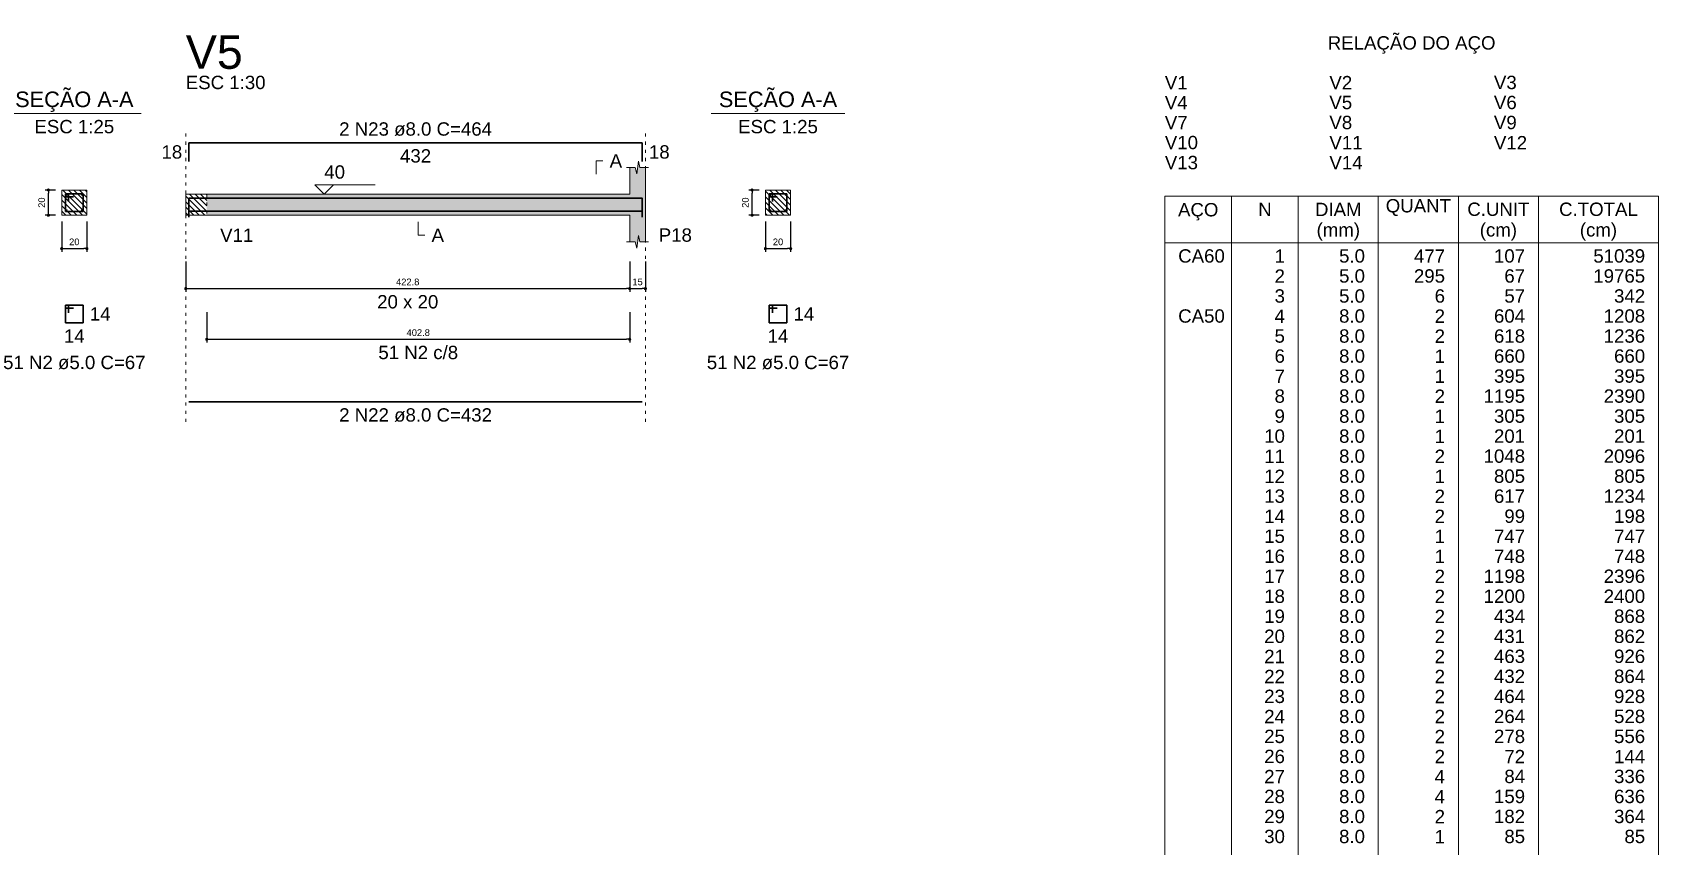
# Model space of a CAD drawing. Header units: millimetres. Extents: x 180 to 11148, y -1598 to 1045.
# Drawn here: x 1610.8 to 1662.4, y 18.8 to 44.7 of the extents above; entities that cross this region are included whole.
import ezdxf

# ---------------------------------------------------------------- set-up
doc = ezdxf.new("R2010")
doc.units = ezdxf.units.MM
doc.header["$MEASUREMENT"] = 0
doc.linetypes.add('DOT2', pattern=[3.175, 0, -3.175])
for name, color, linetype, lineweight in [('Descrição da armadura', 7, 'Continuous', 5), ('DT-Barras na forma', 2, 'Continuous', 30), ('DT-Barras no corte', 5, 'Continuous', 5), ('DT-Barras rebatidas', 2, 'Continuous', 30), ('DT-Cotas', 9, 'Continuous', 5), ('DT-Forma', 5, 'Continuous', 5), ('DT-Hachura forma vigas', 252, 'Continuous', 5), ('DT-Hachura intersecção vigas', 9, 'Continuous', 5), ('DT-Hachura seção vigas', 252, 'Continuous', 5), ('DT-Pontilhado', 9, 'DOT2', 5), ('DT-Relação do aço', 9, 'Continuous', 5), ('DT-Textos', 7, 'Continuous', 5), ('DT-Título', 3, 'Continuous', 20), ('Textos armaduras', 7, 'Continuous', 5)]:
    doc.layers.add(name, color=color, linetype=linetype, lineweight=lineweight)
doc.styles.add('Arial', font='arial.ttf')
doc.dimstyles.new('UM_25.000000', dxfattribs={"dimtxt": 0.18, "dimasz": 0.1, "dimexe": 0.1, "dimexo": 0.2, "dimgap": 0, "dimtad": 1, "dimtih": 1, "dimtoh": 1, "dimdec": 1, "dimlfac": 25, "dimzin": 0, "dimdsep": 46, "dimtxsty": 'Standard', "dimcen": 0.09, "dimdle": 0.1, "dimadec": 1, "dimazin": 2, "dimtfac": 1, "dimtdec": 4, "dimtofl": 0, "dimtmove": 0, "dimatfit": 3, "dimfxl": 1, "dimtolj": 1, "dimarcsym": 0})
doc.dimstyles.new('UM_30.000000', dxfattribs={"dimtxt": 0.18, "dimasz": 0.1, "dimexe": 0.1, "dimexo": 0.2, "dimgap": 0, "dimtad": 1, "dimtih": 1, "dimtoh": 1, "dimdec": 1, "dimlfac": 30, "dimzin": 0, "dimdsep": 46, "dimtxsty": 'Standard', "dimcen": 0.09, "dimdle": 0.1, "dimadec": 1, "dimazin": 2, "dimtfac": 1, "dimtdec": 4, "dimtofl": 0, "dimtmove": 0, "dimatfit": 3, "dimfxl": 1, "dimtolj": 1, "dimarcsym": 0})
pattern_1 = [(135, (1363.44159, -104.45506), (-0.08838835, -0.08838835), [])]

# ---------------------------------------------------------------- blocks, each defined once
blk = doc.blocks.new('_Dot')
at = {"color": 0, "linetype": 'ByBlock', "lineweight": -2}
blk.add_line((-0.5, 0), (-1, 0), dxfattribs=at)
at = {"color": 0, "linetype": 'ByBlock', "const_width": 0.5}
blk.add_lwpolyline([(-0.25, 0, 1), (0.25, 0, 1)], format="xyb", close=True, dxfattribs=at)
blk = doc.blocks.new('*D286')
at = {"layer": 'Defpoints', "color": 0, "transparency": 16777216}
for p in [(1611.32, 39.654), (1611.743, 39.654), (1611.743, 38.854)]:
    blk.add_point(p, dxfattribs=at)
at = {"layer": 'DT-Cotas', "color": 0, "lineweight": -2, "transparency": 16777216}
for p, q in [((1611.543, 39.654), (1611.22, 39.654)), ((1611.32, 38.954), (1611.32, 39.554)), ((1611.543, 38.854), (1611.22, 38.854))]:
    blk.add_line(p, q, dxfattribs=at)
at = {"layer": 'DT-Cotas', "color": 0, "lineweight": -2, "transparency": 16777216, "xscale": 0.1000000014901161, "yscale": 0.1000000014901161, "zscale": 0.1000000014901161}
for p, rotation in [((1611.32, 39.654), 90), ((1611.32, 38.854), 270)]:
    blk.add_blockref('_Dot', p, dxfattribs=dict(at, rotation=rotation))
at = {"layer": 'DT-Cotas', "transparency": 16777216, "insert": (1611.108, 39.254), "char_height": 0.2118, "attachment_point": 5, "rotation": 90, "style": 'Arial'}
blk.add_mtext('\\A1;20', dxfattribs=at)
blk = doc.blocks.new('*D287')
at = {"layer": 'Defpoints', "color": 0, "transparency": 16777216}
for p in [(1611.743, 38.854), (1612.543, 38.854), (1612.543, 37.795)]:
    blk.add_point(p, dxfattribs=at)
at = {"layer": 'DT-Cotas', "color": 0, "lineweight": -2, "transparency": 16777216}
for p, q in [((1611.743, 38.654), (1611.743, 37.695)), ((1612.543, 38.654), (1612.543, 37.695)), ((1611.843, 37.795), (1612.443, 37.795))]:
    blk.add_line(p, q, dxfattribs=at)
at = {"layer": 'DT-Cotas', "color": 0, "lineweight": -2, "transparency": 16777216, "xscale": 0.1000000014901161, "yscale": 0.1000000014901161, "zscale": 0.1000000014901161, "rotation": 180}
blk.add_blockref('_Dot', (1611.743, 37.795), dxfattribs=at)
at = {"layer": 'DT-Cotas', "color": 0, "lineweight": -2, "transparency": 16777216, "xscale": 0.1000000014901161, "yscale": 0.1000000014901161, "zscale": 0.1000000014901161}
blk.add_blockref('_Dot', (1612.543, 37.795), dxfattribs=at)
at = {"layer": 'DT-Cotas', "transparency": 16777216, "insert": (1612.143, 38.007), "char_height": 0.2118, "attachment_point": 5, "rotation": 0.0057, "style": 'Arial'}
blk.add_mtext('\\A1;20', dxfattribs=at)
blk = doc.blocks.new('*D288')
at = {"layer": 'Defpoints', "color": 0, "transparency": 16777216}
for p in [(1615.682, 37.584), (1629.776, 37.584), (1629.776, 36.525)]:
    blk.add_point(p, dxfattribs=at)
at = {"layer": 'DT-Cotas', "color": 0, "lineweight": -2, "transparency": 16777216}
for p, q in [((1615.682, 37.384), (1615.682, 36.425)), ((1629.776, 37.384), (1629.776, 36.425)), ((1615.782, 36.525), (1629.676, 36.525))]:
    blk.add_line(p, q, dxfattribs=at)
at = {"layer": 'DT-Cotas', "color": 0, "lineweight": -2, "transparency": 16777216, "xscale": 0.1000000014901161, "yscale": 0.1000000014901161, "zscale": 0.1000000014901161, "rotation": 180}
blk.add_blockref('_Dot', (1615.682, 36.525), dxfattribs=at)
at = {"layer": 'DT-Cotas', "color": 0, "lineweight": -2, "transparency": 16777216, "xscale": 0.1000000014901161, "yscale": 0.1000000014901161, "zscale": 0.1000000014901161}
blk.add_blockref('_Dot', (1629.776, 36.525), dxfattribs=at)
at = {"layer": 'DT-Cotas', "transparency": 16777216, "insert": (1622.729, 36.736), "char_height": 0.2118, "attachment_point": 5, "rotation": 0.0057, "style": 'Arial'}
blk.add_mtext('\\A1;422.8', dxfattribs=at)
blk = doc.blocks.new('*D289')
at = {"layer": 'Defpoints', "color": 0, "transparency": 16777216}
for p in [(1629.776, 37.584), (1630.276, 37.584), (1630.276, 36.525)]:
    blk.add_point(p, dxfattribs=at)
at = {"layer": 'DT-Cotas', "color": 0, "lineweight": -2, "transparency": 16777216}
for p, q in [((1629.776, 37.384), (1629.776, 36.425)), ((1630.276, 37.384), (1630.276, 36.425)), ((1629.876, 36.525), (1630.176, 36.525))]:
    blk.add_line(p, q, dxfattribs=at)
at = {"layer": 'DT-Cotas', "color": 0, "lineweight": -2, "transparency": 16777216, "xscale": 0.1000000014901161, "yscale": 0.1000000014901161, "zscale": 0.1000000014901161, "rotation": 180}
blk.add_blockref('_Dot', (1629.776, 36.525), dxfattribs=at)
at = {"layer": 'DT-Cotas', "color": 0, "lineweight": -2, "transparency": 16777216, "xscale": 0.1000000014901161, "yscale": 0.1000000014901161, "zscale": 0.1000000014901161}
blk.add_blockref('_Dot', (1630.276, 36.525), dxfattribs=at)
at = {"layer": 'DT-Cotas', "transparency": 16777216, "insert": (1630.026, 36.736), "char_height": 0.2118, "attachment_point": 5, "rotation": 0.0057, "style": 'Arial'}
blk.add_mtext('\\A1;15', dxfattribs=at)
blk = doc.blocks.new('*D290')
at = {"layer": 'Defpoints', "color": 0, "transparency": 16777216}
for p in [(1616.349, 35.974), (1629.776, 35.974), (1629.776, 34.915)]:
    blk.add_point(p, dxfattribs=at)
at = {"layer": 'DT-Cotas', "color": 0, "lineweight": -2, "transparency": 16777216}
for p, q in [((1616.349, 35.774), (1616.349, 34.815)), ((1629.776, 35.774), (1629.776, 34.815)), ((1616.449, 34.915), (1629.676, 34.915))]:
    blk.add_line(p, q, dxfattribs=at)
at = {"layer": 'DT-Cotas', "color": 0, "lineweight": -2, "transparency": 16777216, "xscale": 0.1000000014901161, "yscale": 0.1000000014901161, "zscale": 0.1000000014901161, "rotation": 180}
blk.add_blockref('_Dot', (1616.349, 34.915), dxfattribs=at)
at = {"layer": 'DT-Cotas', "color": 0, "lineweight": -2, "transparency": 16777216, "xscale": 0.1000000014901161, "yscale": 0.1000000014901161, "zscale": 0.1000000014901161}
blk.add_blockref('_Dot', (1629.776, 34.915), dxfattribs=at)
at = {"layer": 'DT-Cotas', "transparency": 16777216, "insert": (1623.063, 35.127), "char_height": 0.2118, "attachment_point": 5, "rotation": 0.0057, "style": 'Arial'}
blk.add_mtext('\\A1;402.8', dxfattribs=at)
blk = doc.blocks.new('*D291')
at = {"layer": 'Defpoints', "color": 0, "transparency": 16777216}
for p in [(1633.663, 39.654), (1634.087, 39.654), (1634.087, 38.854)]:
    blk.add_point(p, dxfattribs=at)
at = {"layer": 'DT-Cotas', "color": 0, "lineweight": -2, "transparency": 16777216}
for p, q in [((1633.887, 39.654), (1633.563, 39.654)), ((1633.663, 38.954), (1633.663, 39.554)), ((1633.887, 38.854), (1633.563, 38.854))]:
    blk.add_line(p, q, dxfattribs=at)
at = {"layer": 'DT-Cotas', "color": 0, "lineweight": -2, "transparency": 16777216, "xscale": 0.1000000014901161, "yscale": 0.1000000014901161, "zscale": 0.1000000014901161}
for p, rotation in [((1633.663, 39.654), 90), ((1633.663, 38.854), 270)]:
    blk.add_blockref('_Dot', p, dxfattribs=dict(at, rotation=rotation))
at = {"layer": 'DT-Cotas', "transparency": 16777216, "insert": (1633.451, 39.254), "char_height": 0.2118, "attachment_point": 5, "rotation": 90, "style": 'Arial'}
blk.add_mtext('\\A1;20', dxfattribs=at)
blk = doc.blocks.new('*D248')
at = {"layer": 'Defpoints', "color": 0, "transparency": 16777216}
for p in [(1634.087, 38.854), (1634.887, 38.854), (1634.887, 37.795)]:
    blk.add_point(p, dxfattribs=at)
at = {"layer": 'DT-Cotas', "color": 0, "lineweight": -2, "transparency": 16777216}
for p, q in [((1634.087, 38.654), (1634.087, 37.695)), ((1634.887, 38.654), (1634.887, 37.695)), ((1634.187, 37.795), (1634.787, 37.795))]:
    blk.add_line(p, q, dxfattribs=at)
at = {"layer": 'DT-Cotas', "color": 0, "lineweight": -2, "transparency": 16777216, "xscale": 0.1000000014901161, "yscale": 0.1000000014901161, "zscale": 0.1000000014901161, "rotation": 180}
blk.add_blockref('_Dot', (1634.087, 37.795), dxfattribs=at)
at = {"layer": 'DT-Cotas', "color": 0, "lineweight": -2, "transparency": 16777216, "xscale": 0.1000000014901161, "yscale": 0.1000000014901161, "zscale": 0.1000000014901161}
blk.add_blockref('_Dot', (1634.887, 37.795), dxfattribs=at)
at = {"layer": 'DT-Cotas', "transparency": 16777216, "insert": (1634.487, 38.007), "char_height": 0.2118, "attachment_point": 5, "rotation": 0.0057, "style": 'Arial'}
blk.add_mtext('\\A1;20', dxfattribs=at)

msp = doc.modelspace()

# ---------------------------------------------------------------- hatches: boundary and pattern name
at = {"layer": 'DT-Hachura forma vigas', "linetype": 'Continuous'}
msp.add_hatch(color=256, dxfattribs=at).paths.add_polyline_path([(1630.2764, 38.0071), (1630.2764, 38.8545), (1630.2764, 39.5211), (1630.2764, 40.3685), (1630.1014, 40.3685), (1630.0514, 40.5685), (1630.0014, 40.1685), (1629.9514, 40.3685), (1629.7764, 40.3685), (1629.7764, 39.5211), (1616.3491, 39.5211), (1616.3491, 38.8545), (1629.7764, 38.8545), (1629.7764, 38.0071), (1629.9514, 38.0071), (1630.0014, 37.8071), (1630.0514, 38.2071), (1630.1014, 38.0071), (1630.2764, 38.0071)])
at = {"layer": 'DT-Hachura intersecção vigas', "linetype": 'Continuous'}
h = msp.add_hatch(dxfattribs=at)
h.set_pattern_fill('ANSI31', color=256, angle=90, style=0)
h.set_pattern_definition(pattern_1)
h.paths.add_polyline_path([(1615.6824, 38.8545), (1616.3491, 38.8545), (1616.3491, 39.5211), (1615.6824, 39.5211), (1615.6824, 38.8545)])
at = {"layer": 'DT-Hachura seção vigas', "linetype": 'Continuous'}
h = msp.add_hatch(dxfattribs=at)
h.set_pattern_fill('ANSI31', color=256, angle=90, style=0)
h.set_pattern_definition(pattern_1)
h.paths.add_polyline_path([(1611.7433, 38.8545), (1611.7433, 38.8545), (1612.5433, 38.8545), (1612.5433, 39.6545), (1611.7433, 39.6545), (1611.7433, 38.8545)])
h = msp.add_hatch(dxfattribs=at)
h.set_pattern_fill('ANSI31', color=256, angle=90, style=0)
h.set_pattern_definition(pattern_1)
h.paths.add_polyline_path([(1634.0867, 38.8545), (1634.0867, 38.8545), (1634.8867, 38.8545), (1634.8867, 39.6545), (1634.0867, 39.6545), (1634.0867, 38.8545)])

# ---------------------------------------------------------------- linework, layer by layer
at = {"layer": 'DT-Barras na forma'}
for p, q in [((1611.9633, 39.5345), (1611.8633, 39.5345)), ((1611.8633, 39.5345), (1611.8633, 38.9745)), ((1612.4233, 39.5345), (1611.8633, 39.5345)), ((1611.8633, 39.5345), (1611.8633, 39.4345)), ((1611.8633, 39.4345), (1612.1133, 39.4345)), ((1611.9633, 39.2845), (1611.9633, 39.5345)), ((1612.4233, 38.9745), (1612.4233, 39.5345)), ((1634.3067, 39.5345), (1634.2067, 39.5345)), ((1634.2067, 39.5345), (1634.2067, 38.9745)), ((1634.7667, 39.5345), (1634.2067, 39.5345)), ((1634.2067, 39.5345), (1634.2067, 39.4345)), ((1634.2067, 39.4345), (1634.4567, 39.4345)), ((1634.3067, 39.2845), (1634.3067, 39.5345)), ((1634.7667, 38.9745), (1634.7667, 39.5345)), ((1611.8633, 38.9745), (1612.4233, 38.9745)), ((1634.2067, 38.9745), (1634.7667, 38.9745))]:
    msp.add_line(p, q, dxfattribs=at)
for points in [[(1615.7824, 38.7916), (1615.7824, 39.3911), (1630.1764, 39.3911), (1630.1764, 38.7916)], [(1615.7824, 38.9845), (1630.1764, 38.9845)]]:
    msp.add_lwpolyline(points, dxfattribs=at)
at = {"layer": 'DT-Barras no corte'}
for centre in [(1611.8993, 39.4985), (1612.3873, 39.4985), (1634.2427, 39.4985), (1634.7307, 39.4985), (1611.8993, 39.0105), (1612.3873, 39.0105), (1634.2427, 39.0105), (1634.7307, 39.0105)]:
    msp.add_circle(centre, 0.016, dxfattribs=at)
at = {"layer": 'DT-Barras rebatidas'}
for p, q in [((1615.7824, 40.5566), (1615.7824, 41.1561)), ((1615.7824, 41.1561), (1630.1764, 41.1561)), ((1630.1764, 41.1561), (1630.1764, 40.5566)), ((1611.9633, 36.0011), (1611.8633, 36.0011)), ((1611.8633, 36.0011), (1611.8633, 35.4411)), ((1612.4233, 36.0011), (1611.8633, 36.0011)), ((1611.8633, 36.0011), (1611.8633, 35.9011)), ((1611.8633, 35.9011), (1612.1133, 35.9011)), ((1611.9633, 35.7511), (1611.9633, 36.0011)), ((1612.4233, 35.4411), (1612.4233, 36.0011)), ((1634.3067, 36.0011), (1634.2067, 36.0011)), ((1634.2067, 36.0011), (1634.2067, 35.4411)), ((1634.7667, 36.0011), (1634.2067, 36.0011)), ((1634.2067, 36.0011), (1634.2067, 35.9011)), ((1634.2067, 35.9011), (1634.4567, 35.9011)), ((1634.3067, 35.7511), (1634.3067, 36.0011)), ((1634.7667, 35.4411), (1634.7667, 36.0011)), ((1611.8633, 35.4411), (1612.4233, 35.4411)), ((1634.2067, 35.4411), (1634.7667, 35.4411)), ((1615.7824, 32.927), (1630.1764, 32.927))]:
    msp.add_line(p, q, dxfattribs=at)
at = {"layer": 'DT-Forma'}
for p, q in [((1629.6764, 40.3683), (1629.9514, 40.3683)), ((1629.7764, 39.5211), (1629.7764, 40.3683)), ((1629.9514, 40.3683), (1630.0014, 40.1683)), ((1630.0014, 40.1683), (1630.0514, 40.5683)), ((1630.0514, 40.5683), (1630.1014, 40.3683)), ((1630.1014, 40.3683), (1630.3764, 40.3683)), ((1630.2764, 40.3683), (1630.2764, 39.5211)), ((1612.5433, 39.6545), (1611.7433, 39.6545)), ((1611.7433, 39.6545), (1611.7433, 39.6545)), ((1611.7433, 39.6545), (1611.7433, 38.8545)), ((1612.5433, 38.8545), (1612.5433, 39.6545)), ((1612.5433, 39.6545), (1612.5433, 39.6545)), ((1615.6824, 39.5211), (1616.3491, 39.5211)), ((1616.3491, 39.5211), (1629.7764, 39.5211)), ((1634.8867, 39.6545), (1634.0867, 39.6545)), ((1634.0867, 39.6545), (1634.0867, 39.6545)), ((1634.0867, 39.6545), (1634.0867, 38.8545)), ((1634.8867, 38.8545), (1634.8867, 39.6545)), ((1634.8867, 39.6545), (1634.8867, 39.6545)), ((1611.7433, 38.8545), (1612.5433, 38.8545)), ((1611.7433, 38.8545), (1611.7433, 38.8545)), ((1612.5433, 38.8545), (1612.5433, 38.8545)), ((1615.6824, 38.8545), (1616.3491, 38.8545)), ((1616.3491, 38.8545), (1629.7764, 38.8545)), ((1629.7764, 38.8545), (1629.7764, 38.0073)), ((1630.2764, 38.0073), (1630.2764, 38.8545)), ((1634.0867, 38.8545), (1634.8867, 38.8545)), ((1634.0867, 38.8545), (1634.0867, 38.8545)), ((1634.8867, 38.8545), (1634.8867, 38.8545)), ((1630.0014, 37.8073), (1630.0514, 38.2073)), ((1630.0514, 38.2073), (1630.1014, 38.0073)), ((1629.6764, 38.0073), (1629.9514, 38.0073)), ((1629.9514, 38.0073), (1630.0014, 37.8073)), ((1630.1014, 38.0073), (1630.3764, 38.0073))]:
    msp.add_line(p, q, dxfattribs=at)
at = {"layer": 'DT-Forma', "linetype": 'Continuous'}
for p, q in [((1615.6824, 38.8545), (1615.6824, 39.5211)), ((1630.2764, 39.5211), (1630.2764, 38.8545))]:
    msp.add_line(p, q, dxfattribs=at)
at = {"layer": 'DT-Pontilhado', "ltscale": 0.05}
for p, q in [((1615.6824, 32.2916), (1615.6824, 41.5797)), ((1630.2764, 32.2916), (1630.2764, 41.5797)), ((1616.3491, 39.5211), (1616.3491, 38.8545))]:
    msp.add_line(p, q, dxfattribs=at)
at = {"layer": 'DT-Relação do aço', "linetype": 'Continuous'}
for p, q in [((1646.7684, 39.4617), (1662.4416, 39.4617)), ((1646.7684, 39.4617), (1646.7684, 3.4557)), ((1648.8864, 39.4617), (1648.8864, 3.4557)), ((1651.0044, 39.4617), (1651.0044, 3.4557)), ((1653.546, 39.4617), (1653.546, 3.4557)), ((1656.0876, 39.4617), (1656.0876, 3.4557)), ((1658.6292, 39.4617), (1658.6292, 3.4557)), ((1662.4416, 39.4617), (1662.4416, 3.4557)), ((1646.7684, 37.9791), (1662.4416, 37.9791))]:
    msp.add_line(p, q, dxfattribs=at)
at = {"layer": 'DT-Textos'}
for p, q in [((1610.0253, 42.0843), (1614.2613, 42.0843)), ((1632.3687, 42.0843), (1636.6047, 42.0843))]:
    msp.add_line(p, q, dxfattribs=at)
for points in [[(1628.7174, 40.1565), (1628.7174, 40.5801), (1628.9292, 40.5801)], [(1620.3773, 39.8177), (1620.0808, 39.5211), (1619.7842, 39.8177), (1621.6904, 39.8177)], [(1623.0627, 38.6427), (1623.0627, 38.2191), (1623.2745, 38.2191)]]:
    msp.add_lwpolyline(points, dxfattribs=at)

# ---------------------------------------------------------------- texts
at = {"layer": 'Descrição da armadura', "linetype": 'Continuous', "char_height": 0.4236, "attachment_point": 8, "line_spacing_factor": 0.798, "style": 'Arial'}
for s, insert, width in [('2 N23 ø8.0 C=464', (1622.9794, 41.3679), 9.7294), ('51 N2 c/8', (1623.0627, 34.2796), 5.078778), ('2 N22 ø8.0 C=432', (1622.9794, 32.2916), 9.7294)]:
    msp.add_mtext(s, dxfattribs=dict(at, insert=insert, width=width))
at = {"layer": 'Descrição da armadura', "color": 7, "linetype": 'Continuous', "char_height": 0.4236, "width": 9.069495, "attachment_point": 8, "line_spacing_factor": 0.798, "style": 'Arial'}
for insert in [(1612.1433, 33.9585), (1634.4867, 33.9585)]:
    msp.add_mtext('51 N2 ø5.0 C=67', dxfattribs=dict(at, insert=insert))
at = {"layer": 'DT-Relação do aço', "linetype": 'Continuous', "char_height": 0.4236, "line_spacing_factor": 0.798, "style": 'Arial'}
for s, insert, width, attachment_point in [('RELAÇÃO DO AÇO', (1654.6046, 43.9819), 10.681309, 8), ('V1', (1646.7684, 42.8505), 1.451328, 7), ('V2', (1651.9928, 42.8505), 1.451328, 7), ('V3', (1657.2172, 42.8505), 1.451328, 7), ('V4', (1646.7684, 42.2151), 1.451328, 7), ('V5', (1651.9928, 42.2151), 1.451328, 7), ('V6', (1657.2172, 42.2151), 1.451328, 7), ('V7', (1646.7684, 41.5797), 1.451328, 7), ('V8', (1651.9928, 41.5797), 1.451328, 7), ('V9', (1657.2172, 41.5797), 1.451328, 7), ('V10', (1646.7684, 40.9443), 2.111233, 7), ('V11', (1651.9928, 40.9443), 2.111233, 7), ('V12', (1657.2172, 40.9443), 2.111233, 7), ('V13', (1646.7684, 40.3089), 2.111233, 7), ('V14', (1651.9928, 40.3089), 2.111233, 7), ('AÇO', (1647.8276, 38.6869), 2.571255, 8), ('N', (1649.9454, 38.8263), 0.856892, 8), ('DIAM', (1652.2752, 38.8263), 2.966387, 8), ('QUANT', (1654.8168, 38.8263), 4.152941, 8), ('C.UNIT', (1657.3584, 38.8263), 3.954796, 8), ('C.TOTAL', (1660.5354, 38.8263), 5.010412, 8), ('(mm)', (1652.2756, 38.0509), 2.767082, 8), ('(cm)', (1657.3586, 38.0509), 2.37195, 8), ('(cm)', (1660.5356, 38.0509), 2.37195, 8)]:
    msp.add_mtext(s, dxfattribs=dict(at, insert=insert, width=width, attachment_point=attachment_point))
at = {"layer": 'DT-Relação do aço', "color": 9, "linetype": 'Continuous', "char_height": 0.4236, "line_spacing_factor": 0.798, "style": 'Arial'}
for s, insert, width, attachment_point in [('CA60', (1647.192, 37.3437), 2.968125, 7), ('1', (1650.5808, 37.3437), 0.659905, 9), ('5.0', (1653.1224, 37.3437), 1.649473, 9), ('477', (1655.664, 37.3437), 1.979715, 9), ('107', (1658.2056, 37.3437), 1.979715, 9), ('51039', (1662.018, 37.3437), 3.299526, 9), ('2', (1650.5808, 36.7083), 0.659905, 9), ('5.0', (1653.1224, 36.7083), 1.649473, 9), ('295', (1655.664, 36.7083), 1.979715, 9), ('67', (1658.2056, 36.7083), 1.31981, 9), ('19765', (1662.018, 36.7083), 3.299526, 9), ('3', (1650.5808, 36.0729), 0.659905, 9), ('5.0', (1653.1224, 36.0729), 1.649473, 9), ('6', (1655.664, 36.0729), 0.659905, 9), ('57', (1658.2056, 36.0729), 1.31981, 9), ('342', (1662.018, 36.0729), 1.979715, 9), ('CA50', (1647.192, 35.4375), 2.968125, 7), ('4', (1650.5808, 35.4375), 0.659905, 9), ('8.0', (1653.1224, 35.4375), 1.649473, 9), ('2', (1655.664, 35.4375), 0.659905, 9), ('604', (1658.2056, 35.4375), 1.979715, 9), ('1208', (1662.018, 35.4375), 2.639621, 9), ('5', (1650.5808, 34.8021), 0.659905, 9), ('8.0', (1653.1224, 34.8021), 1.649473, 9), ('2', (1655.664, 34.8021), 0.659905, 9), ('618', (1658.2056, 34.8021), 1.979715, 9), ('1236', (1662.018, 34.8021), 2.639621, 9), ('6', (1650.5808, 34.1667), 0.659905, 9), ('8.0', (1653.1224, 34.1667), 1.649473, 9), ('1', (1655.664, 34.1667), 0.659905, 9), ('660', (1658.2056, 34.1667), 1.979715, 9), ('660', (1662.018, 34.1667), 1.979715, 9), ('7', (1650.5808, 33.5313), 0.659905, 9), ('8.0', (1653.1224, 33.5313), 1.649473, 9), ('1', (1655.664, 33.5313), 0.659905, 9), ('395', (1658.2056, 33.5313), 1.979715, 9), ('395', (1662.018, 33.5313), 1.979715, 9), ('8', (1650.5808, 32.8959), 0.659905, 9), ('8.0', (1653.1224, 32.8959), 1.649473, 9), ('2', (1655.664, 32.8959), 0.659905, 9), ('1195', (1658.2056, 32.8959), 2.639621, 9), ('2390', (1662.018, 32.8959), 2.639621, 9), ('9', (1650.5808, 32.2605), 0.659905, 9), ('8.0', (1653.1224, 32.2605), 1.649473, 9), ('1', (1655.664, 32.2605), 0.659905, 9), ('305', (1658.2056, 32.2605), 1.979715, 9), ('305', (1662.018, 32.2605), 1.979715, 9), ('10', (1650.5808, 31.6251), 1.31981, 9), ('8.0', (1653.1224, 31.6251), 1.649473, 9), ('1', (1655.664, 31.6251), 0.659905, 9), ('201', (1658.2056, 31.6251), 1.979715, 9), ('201', (1662.018, 31.6251), 1.979715, 9), ('11', (1650.5808, 30.9897), 1.31981, 9), ('8.0', (1653.1224, 30.9897), 1.649473, 9), ('2', (1655.664, 30.9897), 0.659905, 9), ('1048', (1658.2056, 30.9897), 2.639621, 9), ('2096', (1662.018, 30.9897), 2.639621, 9), ('12', (1650.5808, 30.3543), 1.31981, 9), ('8.0', (1653.1224, 30.3543), 1.649473, 9), ('1', (1655.664, 30.3543), 0.659905, 9), ('805', (1658.2056, 30.3543), 1.979715, 9), ('805', (1662.018, 30.3543), 1.979715, 9), ('13', (1650.5808, 29.7189), 1.31981, 9), ('8.0', (1653.1224, 29.7189), 1.649473, 9), ('2', (1655.664, 29.7189), 0.659905, 9), ('617', (1658.2056, 29.7189), 1.979715, 9), ('1234', (1662.018, 29.7189), 2.639621, 9), ('14', (1650.5808, 29.0835), 1.31981, 9), ('8.0', (1653.1224, 29.0835), 1.649473, 9), ('2', (1655.664, 29.0835), 0.659905, 9), ('99', (1658.2056, 29.0835), 1.31981, 9), ('198', (1662.018, 29.0835), 1.979715, 9), ('15', (1650.5808, 28.4481), 1.31981, 9), ('8.0', (1653.1224, 28.4481), 1.649473, 9), ('1', (1655.664, 28.4481), 0.659905, 9), ('747', (1658.2056, 28.4481), 1.979715, 9), ('747', (1662.018, 28.4481), 1.979715, 9), ('16', (1650.5808, 27.8127), 1.31981, 9), ('8.0', (1653.1224, 27.8127), 1.649473, 9), ('1', (1655.664, 27.8127), 0.659905, 9), ('748', (1658.2056, 27.8127), 1.979715, 9), ('748', (1662.018, 27.8127), 1.979715, 9), ('17', (1650.5808, 27.1773), 1.31981, 9), ('8.0', (1653.1224, 27.1773), 1.649473, 9), ('2', (1655.664, 27.1773), 0.659905, 9), ('1198', (1658.2056, 27.1773), 2.639621, 9), ('2396', (1662.018, 27.1773), 2.639621, 9), ('18', (1650.5808, 26.5419), 1.31981, 9), ('8.0', (1653.1224, 26.5419), 1.649473, 9), ('2', (1655.664, 26.5419), 0.659905, 9), ('1200', (1658.2056, 26.5419), 2.639621, 9), ('2400', (1662.018, 26.5419), 2.639621, 9), ('19', (1650.5808, 25.9065), 1.31981, 9), ('8.0', (1653.1224, 25.9065), 1.649473, 9), ('2', (1655.664, 25.9065), 0.659905, 9), ('434', (1658.2056, 25.9065), 1.979715, 9), ('868', (1662.018, 25.9065), 1.979715, 9), ('20', (1650.5808, 25.2711), 1.31981, 9), ('8.0', (1653.1224, 25.2711), 1.649473, 9), ('2', (1655.664, 25.2711), 0.659905, 9), ('431', (1658.2056, 25.2711), 1.979715, 9), ('862', (1662.018, 25.2711), 1.979715, 9), ('21', (1650.5808, 24.6357), 1.31981, 9), ('8.0', (1653.1224, 24.6357), 1.649473, 9), ('2', (1655.664, 24.6357), 0.659905, 9), ('463', (1658.2056, 24.6357), 1.979715, 9), ('926', (1662.018, 24.6357), 1.979715, 9), ('22', (1650.5808, 24.0003), 1.31981, 9), ('8.0', (1653.1224, 24.0003), 1.649473, 9), ('2', (1655.664, 24.0003), 0.659905, 9), ('432', (1658.2056, 24.0003), 1.979715, 9), ('864', (1662.018, 24.0003), 1.979715, 9), ('23', (1650.5808, 23.3649), 1.31981, 9), ('8.0', (1653.1224, 23.3649), 1.649473, 9), ('2', (1655.664, 23.3649), 0.659905, 9), ('464', (1658.2056, 23.3649), 1.979715, 9), ('928', (1662.018, 23.3649), 1.979715, 9), ('24', (1650.5808, 22.7295), 1.31981, 9), ('8.0', (1653.1224, 22.7295), 1.649473, 9), ('2', (1655.664, 22.7295), 0.659905, 9), ('264', (1658.2056, 22.7295), 1.979715, 9), ('528', (1662.018, 22.7295), 1.979715, 9), ('25', (1650.5808, 22.0941), 1.31981, 9), ('8.0', (1653.1224, 22.0941), 1.649473, 9), ('2', (1655.664, 22.0941), 0.659905, 9), ('278', (1658.2056, 22.0941), 1.979715, 9), ('556', (1662.018, 22.0941), 1.979715, 9), ('26', (1650.5808, 21.4587), 1.31981, 9), ('8.0', (1653.1224, 21.4587), 1.649473, 9), ('2', (1655.664, 21.4587), 0.659905, 9), ('72', (1658.2056, 21.4587), 1.31981, 9), ('144', (1662.018, 21.4587), 1.979715, 9), ('27', (1650.5808, 20.8233), 1.31981, 9), ('8.0', (1653.1224, 20.8233), 1.649473, 9), ('4', (1655.664, 20.8233), 0.659905, 9), ('84', (1658.2056, 20.8233), 1.31981, 9), ('336', (1662.018, 20.8233), 1.979715, 9), ('28', (1650.5808, 20.1879), 1.31981, 9), ('8.0', (1653.1224, 20.1879), 1.649473, 9), ('4', (1655.664, 20.1879), 0.659905, 9), ('159', (1658.2056, 20.1879), 1.979715, 9), ('636', (1662.018, 20.1879), 1.979715, 9), ('29', (1650.5808, 19.5525), 1.31981, 9), ('8.0', (1653.1224, 19.5525), 1.649473, 9), ('2', (1655.664, 19.5525), 0.659905, 9), ('182', (1658.2056, 19.5525), 1.979715, 9), ('364', (1662.018, 19.5525), 1.979715, 9), ('30', (1650.5808, 18.9171), 1.31981, 9), ('8.0', (1653.1224, 18.9171), 1.649473, 9), ('1', (1655.664, 18.9171), 0.659905, 9), ('85', (1658.2056, 18.9171), 1.31981, 9), ('85', (1662.018, 18.9171), 1.31981, 9)]:
    msp.add_mtext(s, dxfattribs=dict(at, insert=insert, width=width, attachment_point=attachment_point))
at = {"layer": 'DT-Textos', "line_spacing_factor": 0.798, "style": 'Arial'}
for s, insert, char_height, width, attachment_point in [('SEÇÃO A-A', (1612.1436, 42.1329), 0.4942, 8.023973, 8), ('ESC 1:30', (1615.6824, 42.8505), 0.4236, 4.729993, 7), ('SEÇÃO A-A', (1634.4866, 42.1329), 0.4942, 8.023973, 8), ('ESC 1:25', (1612.1433, 41.4489), 0.4236, 4.729993, 8), ('ESC 1:25', (1634.4867, 41.4489), 0.4236, 4.729993, 8), ('A', (1629.141, 40.3683), 0.4236, 0.737072, 7), ('40', (1620.0808, 40.0083), 0.4236, 1.229172, 7), ('V11', (1616.7727, 38.0073), 0.4236, 1.966244, 7), ('A', (1623.4863, 38.0073), 0.4236, 0.737072, 7), ('P18', (1630.7, 38.0073), 0.4236, 1.966244, 7), ('20 x 20', (1622.7294, 35.8893), 0.4236, 3.624925, 8)]:
    msp.add_mtext(s, dxfattribs=dict(at, insert=insert, char_height=char_height, width=width, attachment_point=attachment_point))
at = {"layer": 'DT-Título', "insert": (1615.6824, 43.4859), "char_height": 1.059, "width": 3.604421, "attachment_point": 7, "line_spacing_factor": 0.798, "style": 'Arial'}
msp.add_mtext('V5', dxfattribs=at)
at = {"layer": 'Textos armaduras', "linetype": 'Continuous', "char_height": 0.4236, "attachment_point": 7, "line_spacing_factor": 0.798, "style": 'Arial'}
for s, insert, width in [('18', (1614.9107, 40.6446), 1.31981), ('432', (1622.4845, 40.5207), 1.979715), ('18', (1630.3882, 40.6446), 1.31981)]:
    msp.add_mtext(s, dxfattribs=dict(at, insert=insert, width=width))
at = {"layer": 'Textos armaduras', "color": 7, "linetype": 'Continuous', "char_height": 0.4236, "width": 1.31981, "attachment_point": 7, "line_spacing_factor": 0.798, "style": 'Arial'}
for insert in [(1612.6351, 35.5093), (1634.9785, 35.5093), (1611.8134, 34.8057), (1634.1567, 34.8057)]:
    msp.add_mtext('14', dxfattribs=dict(at, insert=insert))

# ---------------------------------------------------------------- dimensions: what is measured, and where the dimension line sits
at = {"layer": 'DT-Cotas'}
for base, p1, p2, picture, middle in [((1611.3197, 39.6545), (1611.7433, 38.8545), (1611.7433, 39.6545), '*D286', (1611.1079, 39.2545)), ((1633.6631, 39.6545), (1634.0867, 38.8545), (1634.0867, 39.6545), '*D291', (1633.4513, 39.2545))]:
    dim = msp.add_linear_dim(base=base, p1=p1, p2=p2, angle=90, dimstyle='UM_25.000000', override={"dimtxt": 0.2118, "dimasz": 0.1, "dimexe": 0.1, "dimexo": 0.2, "dimtad": 1, "dimtih": 0, "dimtoh": 0, "dimdec": 1, "dimlfac": 25, "dimzin": 8, "dimtxsty": 'Arial', "dimblk": 'Dot', "dimblk1": 'Dot', "dimblk2": 'Dot', "dimsah": 1, "dimdle": 0.1, "dimse1": 0, "dimse2": 0, "dimclrt": 256, "dimadec": 1, "dimazin": 3, "dimtmove": 2, "dimldrblk": 'Dot'}, dxfattribs=at)
    dim.commit()
    dim.dimension.update_dxf_attribs({"geometry": picture, "text_midpoint": middle, "dimtype": 160, "text_rotation": 90})
for base, p1, p2, dimstyle, override, picture, middle in [((1612.5433, 37.7955), (1611.7433, 38.8545), (1612.5433, 38.8545), 'UM_25.000000', {"dimtxt": 0.2118, "dimasz": 0.1, "dimexe": 0.1, "dimexo": 0.2, "dimtad": 1, "dimtih": 0, "dimtoh": 0, "dimdec": 1, "dimlfac": 25, "dimzin": 8, "dimtxsty": 'Arial', "dimblk": 'Dot', "dimblk1": 'Dot', "dimblk2": 'Dot', "dimsah": 1, "dimdle": 0.1, "dimse1": 0, "dimse2": 0, "dimclrt": 256, "dimadec": 1, "dimazin": 3, "dimtmove": 2, "dimldrblk": 'Dot'}, '*D287', (1612.1433, 38.0073)), ((1634.8867, 37.7955), (1634.0867, 38.8545), (1634.8867, 38.8545), 'UM_25.000000', {"dimtxt": 0.2118, "dimasz": 0.1, "dimexe": 0.1, "dimexo": 0.2, "dimtad": 1, "dimtih": 0, "dimtoh": 0, "dimdec": 1, "dimlfac": 25, "dimzin": 8, "dimtxsty": 'Arial', "dimblk": 'Dot', "dimblk1": 'Dot', "dimblk2": 'Dot', "dimsah": 1, "dimdle": 0.1, "dimse1": 0, "dimse2": 0, "dimclrt": 256, "dimadec": 1, "dimazin": 3, "dimtmove": 2, "dimldrblk": 'Dot'}, '*D248', (1634.4867, 38.0073)), ((1629.7764, 36.5247), (1615.6824, 37.5837), (1629.7764, 37.5837), 'UM_30.000000', {"dimtxt": 0.2118, "dimasz": 0.1, "dimexe": 0.1, "dimexo": 0.2, "dimtad": 1, "dimtih": 0, "dimtoh": 0, "dimdec": 1, "dimlfac": 30, "dimzin": 8, "dimtxsty": 'Arial', "dimblk": 'Dot', "dimblk1": 'Dot', "dimblk2": 'Dot', "dimsah": 1, "dimdle": 0.1, "dimse1": 0, "dimse2": 0, "dimclrt": 256, "dimadec": 1, "dimazin": 3, "dimtmove": 2, "dimldrblk": 'Dot'}, '*D288', (1622.7294, 36.7365)), ((1630.2764, 36.5247), (1629.7764, 37.5837), (1630.2764, 37.5837), 'UM_30.000000', {"dimtxt": 0.2118, "dimasz": 0.1, "dimexe": 0.1, "dimexo": 0.2, "dimtad": 1, "dimtih": 0, "dimtoh": 0, "dimdec": 1, "dimlfac": 30, "dimzin": 8, "dimtxsty": 'Arial', "dimblk": 'Dot', "dimblk1": 'Dot', "dimblk2": 'Dot', "dimsah": 1, "dimdle": 0.1, "dimse1": 0, "dimse2": 0, "dimclrt": 256, "dimadec": 1, "dimazin": 3, "dimtmove": 2, "dimldrblk": 'Dot'}, '*D289', (1630.0264, 36.7365)), ((1629.7764, 34.915), (1616.3491, 35.974), (1629.7764, 35.974), 'UM_30.000000', {"dimtxt": 0.2118, "dimasz": 0.1, "dimexe": 0.1, "dimexo": 0.2, "dimtad": 1, "dimtih": 0, "dimtoh": 0, "dimdec": 1, "dimlfac": 30, "dimzin": 8, "dimtxsty": 'Arial', "dimblk": 'Dot', "dimblk1": 'Dot', "dimblk2": 'Dot', "dimsah": 1, "dimdle": 0.1, "dimse1": 0, "dimse2": 0, "dimclrt": 256, "dimadec": 1, "dimazin": 3, "dimtmove": 2, "dimldrblk": 'Dot'}, '*D290', (1623.0627, 35.1268))]:
    dim = msp.add_linear_dim(base=base, p1=p1, p2=p2, dimstyle=dimstyle, override=override, dxfattribs=at)
    dim.commit()
    dim.dimension.update_dxf_attribs({"geometry": picture, "text_midpoint": middle, "dimtype": 160, "text_rotation": 0.00573})

doc.saveas('drawing.dxf')
